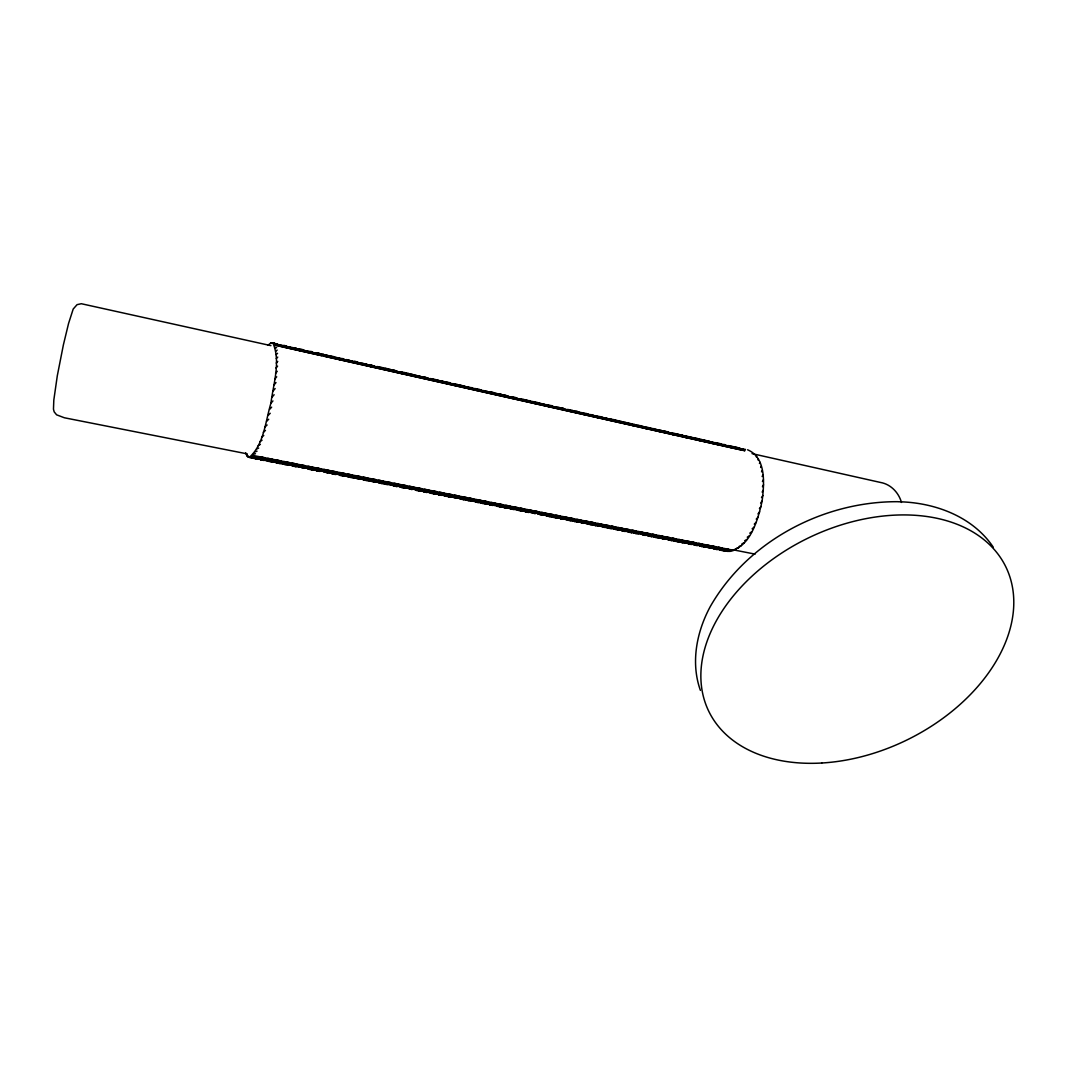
<?xml version="1.0" encoding="UTF-8"?>
<svg xmlns="http://www.w3.org/2000/svg" width="1067" height="1067" viewBox="0 0 1067 1067"><rect width="100%" height="100%" fill="white"/><g stroke="black" fill="none" stroke-linecap="round" stroke-linejoin="round"><path stroke-width="1.5" d="M245.717 452.808L247.224 456.276L249.331 457.33C264.082 444.392 265.43 421.225 270.911 403.233C273.325 383.867 280.901 361.9 273.019 343.214L270.738 342.987L268.017 345.228M725.507 551.186C749.661 550.959 757.837 520.256 762.118 501.01C764.252 484.098 766.546 457.676 747.58 449.781M756.316 456.889L756.636 456.089M758.01 459.957L758.41 458.957M759.451 463.505L759.957 462.304M760.624 467.479L761.251 466.092M761.531 471.841L762.265 470.294M762.131 476.536L762.998 474.842M762.438 481.524L763.425 479.697M762.438 486.725L763.559 484.805M762.131 492.1L763.385 490.1M761.518 497.569L762.905 495.528M760.611 503.077L762.118 501.01M759.424 508.546L761.051 506.492M274.926 378.918L276.713 376.798M274.152 384.8L276.006 382.586M273.219 390.855L275.139 388.588M275.539 373.303L277.247 371.289M272.138 397.031L274.112 394.737M757.957 513.921L759.691 511.893M275.966 368.008L277.593 366.141M270.911 403.233L272.939 400.939M276.206 363.087L277.753 361.393M269.564 409.408L271.645 407.154M756.236 519.136L758.077 517.175M276.273 358.605L277.74 357.098M268.11 415.463L270.218 413.276M266.563 421.332L268.711 419.238M754.276 524.124L756.223 522.256M276.153 354.617L277.54 353.324M264.949 426.947L267.123 424.986M752.115 528.832L754.156 527.071M263.296 432.228L265.47 430.428M275.86 351.163L277.167 350.083M749.768 533.207L751.888 531.579M261.602 437.137L263.789 435.509M275.393 348.269L276.62 347.429M747.273 537.194L749.447 535.727M259.895 441.605L262.082 440.178M744.646 540.756L746.887 539.462M258.214 445.579L260.375 444.379M274.752 345.961L275.913 345.375M741.938 543.85L744.206 542.743M256.547 449.034L258.694 448.06M739.164 546.424L741.458 545.53M254.946 451.915L257.054 451.181M273.952 344.281L275.046 343.947M736.363 548.491L738.671 547.811M253.399 454.195L255.466 453.728M733.562 549.998L735.87 549.545M738.017 448.553L745.446 449.407M411.529 489.446C420.998 487.992 429.801 494.928 439.084 493.434L431.828 491.98M435.683 493.928L439.084 493.434M443.112 495.381L446.526 494.901L443.112 495.381L437.457 493.714M446.713 494.915L453.982 496.342L450.514 496.835L436.87 494.061M454.115 496.368L461.357 497.796L457.89 498.289L452.261 496.635M461.504 497.822L468.706 499.236L465.239 499.743L457.703 497.715M468.853 499.276L476.029 500.69L472.561 501.183L466.946 499.516M476.175 500.716L483.324 502.117L479.843 502.61L474.241 500.957M490.74 503.584L497.849 504.984L494.354 505.465L488.766 503.824M519.562 509.252L526.551 510.64L523.057 511.106L517.495 509.479M448.7 496.755L453.928 496.355M524.617 510.88L622.514 529.539M535.181 513.76L529.739 511.893L563.923 518.615M538.782 513.667L544.303 515.294L547.758 514.841L533.807 512.067M414.916 489.286L405.887 487.512L411.795 489.486M547.958 514.854L554.853 516.215L551.332 516.668L545.824 515.054M554.987 516.241L561.869 517.588L558.348 518.055L547.558 515.935M562.002 517.615L568.844 518.975L565.323 519.429L557.641 517.388M461.304 497.809L456.049 498.196M575.94 520.363L582.742 521.71L579.221 522.163L571.499 520.122M410.382 488.953L398.364 486.032L402.833 487.459M589.798 523.097L596.546 524.43L593.012 524.871L587.544 523.257M596.68 524.457L603.402 525.778L599.867 526.218L594.412 524.617L596.48 524.43M603.535 525.804L610.244 527.125L606.696 527.565M610.377 527.151L617.059 528.472L613.512 528.899M617.193 528.498L623.848 529.806L620.3 530.232M682.266 541.316L623.982 529.832L630.61 531.139L626.716 531.419M634.185 532.873L637.279 532.473L630.744 531.166M463.371 499.636L468.653 499.249M637.479 532.486L644.068 533.793L640.507 534.22M648.349 535.234L650.697 535.114L647.202 535.527M652.684 536.101L657.365 536.434L653.871 536.848M392.269 484.818L383.226 483.044L386.014 484.418L392.216 484.818L390.695 484.525M719.305 444.179L718.304 444.299L724.306 444.646M659.299 537.395L664.007 537.741L660.513 538.155M664.701 539.222L670.636 539.048L667.128 539.449M677.225 540.342L673.73 540.742M474.095 500.93L475.975 500.703M677.838 541.809L683.814 541.636L680.306 542.036M684.374 543.09L690.362 542.93L686.855 543.33M690.896 544.37L696.898 544.223L693.377 544.61M700.926 545.584L703.406 545.504L699.885 545.891M727.734 551.426L713.97 548.145L716.344 548.051L712.836 548.438M483.271 502.13L477.949 502.504M485.192 503.931L490.54 503.571L487.112 504.037L479.55 502.023L493.021 504.651M698.925 439.937L699.965 439.831M321.821 354.737L319.9 354.684L323.234 354.324L330.236 356.725L327.329 355.124L321.287 354.537M323.234 354.324L319.94 354.671M497.796 504.998L492.407 505.345M344.668 359.792L332.224 356.231L327.796 356.445L329.65 356.498M329.129 356.298L336.839 358.032M327.796 356.445L331.103 356.085M343.427 359.966L346.748 359.619L353.791 362.033L347.909 359.752L343.427 359.966L345.241 360.006M251.932 455.876L253.973 455.662M368.408 365.221L366.608 365.194L369.982 364.847L375.664 366.781M313.178 352.71L305.389 350.963L311.484 351.55L314.378 353.164L313.218 352.71L318.326 353.217L322.327 354.951L319.42 353.337L313.365 352.75M389.615 370.356L392.963 370.022L400.098 372.45L394.257 370.196L389.615 370.356L391.322 370.369M406.447 373.783L404.74 373.77L408.141 373.437L415.303 375.864L412.329 374.264L398.658 371.943M517.362 509.452L519.362 509.239L515.921 509.706L502.21 506.918M436.483 380.452L442.378 381.039L445.366 382.626L442.165 382.186L445.579 381.866L452.808 384.307L449.821 382.706L428.854 378.745L430.388 379.265L424.573 377.024L419.798 377.158L426.026 377.465M286.49 346.041L281.368 345.548L284.449 345.468L290.371 347.762L289.277 347.335L302.468 349.643M521.029 510.973L526.498 510.653M730.802 550.959L733.096 550.732M458.517 385.494L456.943 385.507L460.37 385.2L467.626 387.641L460.41 386.027M668.529 432.682L666.235 432.575L667.275 432.468M478.95 390.442L485.098 390.775M488.032 392.056L486.219 392.082L492.354 392.403M297.773 466.239L299.173 466.506L289.971 464.692L294.065 466.066M531.579 512.24L533.607 512.053M716.424 548.038L710.075 546.797M510.613 397.591L507.799 396.951L513.974 397.271M515.014 398.551L521.136 398.885M529.259 401.766L532.686 401.485L540.062 403.94L537.021 402.352L531.246 401.779M547.758 514.841L542.223 515.134M550.439 406.527L556.521 406.86M703.473 545.49L697.084 544.237M583.102 413.449L576.567 411.262L571.392 411.235L577.447 411.569M591.291 416.263L598.094 417.797L593.065 414.97L585.223 414.343L591.278 414.676M554.8 516.228L549.225 516.521M696.964 544.21L690.562 542.943M362.02 363.127L369.342 365.528L366.408 363.927L360.419 363.34M637.332 425.84L642.948 426.64L645.948 428.521L640.8 425.72L632.904 425.066L638.906 425.413M561.802 517.602L556.214 517.895M255.653 458.797L258.908 458.583L249.331 457.33M263.736 460.384L266.99 460.17M690.429 542.916L684 541.649L714.837 547.731M632.838 425.079L634.011 424.986M271.778 461.958L275.046 461.758L267.177 460.197M666.235 432.575L672.21 432.909M279.807 463.531L283.062 463.331L274.006 461.558M287.783 465.105L291.051 464.905L278.834 463.078M568.791 518.975L563.176 519.256M295.746 466.679L299.013 466.479M303.882 468.266L306.949 468.04L297.906 466.252L303.668 468.226M683.88 541.636L670.823 539.062M366.648 365.181L371.209 365.007L377.078 367.261L374.344 366.915L377.665 366.581L383.346 368.502M311.564 469.787L314.845 469.587M319.433 471.334L322.714 471.147L310.51 469.307M327.489 472.908L330.557 472.681L321.527 470.907L327.262 472.868M573.606 520.523L575.753 520.349L572.285 520.789L566.79 519.176M335.065 474.402L338.372 474.228L329.343 472.441L333.571 473.841M342.84 475.935L346.148 475.749L338.559 474.255M350.83 477.509L353.897 477.282L344.881 475.495L350.59 477.456M577.034 521.99L582.689 521.723M620.541 421.958L619.34 422.039L625.422 422.372M358.552 479.016L361.62 478.803L352.603 477.016L358.312 478.976M366.234 480.537L369.315 480.31L360.299 478.536L365.994 480.483M373.903 482.044L376.971 481.817L367.968 480.043L373.65 481.991M381.533 483.538L384.613 483.324L375.611 481.55L381.292 483.498M396.457 486.472L399.792 486.312L392.416 484.845M587.41 523.23L589.598 523.083L586.13 523.51L580.648 521.91M670.703 539.035L664.207 537.755M404.006 487.966L407.354 487.806M419.011 490.913L422.359 490.753M426.48 492.38L429.828 492.22L422.559 490.78M433.909 493.848L437.27 493.688M441.325 495.301L444.686 495.155M664.074 537.728L657.552 536.448M383.493 368.542L381.986 368.635L385.334 368.302L392.456 370.729C391.536 368.635 381.079 367.688 384.774 368.995L381.826 367.395L375.864 366.808L378.825 367.488M470.68 501.077L474.055 500.93M610.177 527.138L604.789 527.445L599.08 525.551L603.348 525.791M657.432 536.421L650.883 535.127M273.019 343.214L274.032 343.147M499.609 506.758L505.011 506.412L501.57 506.878L495.995 505.238M506.772 508.172L512.2 507.839L508.759 508.292L501.157 506.265M528.112 512.36L531.526 512.24M614.739 528.618L616.993 528.472M650.763 535.101L644.201 533.807M621.501 529.952L623.782 529.819M400.298 371.743L406.207 373.65M585.169 414.356L586.45 414.276M570.111 520.629L573.539 520.509M590.785 524.684L594.212 524.577M597.627 526.031L601.054 525.924M617.993 530.046L621.447 529.939M630.544 531.153L624.742 531.366M621.634 529.966L629.597 532.073L637.279 532.473M631.464 532.686L634.905 532.593M644.828 535.314L648.283 535.221M404.78 373.757L407.714 374.157L404.753 372.556L398.805 371.983M651.484 536.621L654.938 536.541M658.099 537.928L661.567 537.835M671.29 540.516L674.757 540.435M571.325 411.248L572.646 411.182M641.667 533.913L644.001 533.793M703.847 546.918L707.328 546.851M710.289 548.185L713.77 548.118M716.717 549.452L722.786 549.318L719.278 549.705M415.41 375.157L422.852 377.571L419.891 375.971L413.969 375.384L463.318 386.681M557.387 408.101L558.735 408.047M419.838 377.144L421.358 377.051M544.73 404.9L543.356 404.953L546.824 404.673L554.226 407.127L551.186 405.54L545.424 404.98M430.414 378.532L437.883 380.946L430.575 379.318M437.87 380.212L443.752 382.093M589.651 523.07L582.875 521.736M442.205 382.186L443.899 382.133M575.807 520.336L568.991 519.002M706.367 547.171L709.888 546.771L703.593 545.517M297.44 349.162L303.521 349.763L306.416 351.363L282.488 346.001L290.397 347.775M452.701 383.546L460.224 385.974L452.995 384.36M507.799 396.951L509.266 396.911M337.025 358.072L343.041 358.659L345.975 360.273L344.694 359.806M502.09 395.297L500.623 395.337L504.077 395.043L511.4 397.484L505.651 395.283L489.82 392.643M456.983 385.507L458.717 385.467M467.426 386.868L474.988 389.295L467.813 387.694M486.165 392.082L487.672 392.056M429.001 378.772L434.909 379.359L437.883 380.946M478.896 390.455L480.43 390.429M451.368 383.8L457.236 384.387L460.224 385.974M466.132 387.134L471.987 387.708L474.988 389.295M473.148 388.788L471.601 388.815L475.042 388.508L482.324 390.949L475.175 389.348M480.79 390.429L486.619 391.002L489.633 392.589C484.978 391.229 496.035 392.123 496.915 394.23M495.341 393.696L501.157 394.27L504.171 395.857M509.773 396.951L515.574 397.524L518.602 399.111L516.815 398.538M516.962 398.565L522.75 399.138L531.059 401.739L525.244 399.885M524.124 400.178L529.899 400.752L532.926 402.339L525.964 400.779M538.355 403.379L544.117 403.953L547.158 405.54M519.416 509.226L507.892 507.278M552.479 406.567L558.228 407.127L563.576 409.061M566.51 409.715L572.232 410.288L575.286 411.862L573.486 411.288M580.435 412.849L586.477 413.516L591.105 416.197L588.144 414.303L582.449 413.489M594.266 415.97L600.294 416.637L604.962 419.304L598.24 417.824M505.064 506.398L497.982 505.011M496.542 393.416L502.384 395.283M608.003 419.051L613.672 419.611L616.753 421.185C611.138 419.784 622.648 420.598 623.568 422.732L621.501 422.092M621.634 422.119L627.636 422.785L632.384 425.466L618.913 422.465M630.37 424.253L628.276 423.612L634.412 424.319L639.173 427L632.571 425.546M641.907 426.68L647.882 427.347L652.684 430.041L649.696 428.147L644.081 427.36M655.298 429.694L661.273 430.361L666.101 433.055L663.114 431.175L657.512 430.374M650.803 428.867L656.418 429.668L659.406 431.548L655.165 429.668L667.555 431.748L672.784 434.549L669.783 432.668L664.194 431.882M675.211 434.176L681.159 434.843L686.054 437.537L683.053 435.656L677.478 434.869M681.8 435.669L687.748 436.323L692.656 439.017L689.655 437.15L684.094 436.35M490.593 503.557L483.471 502.144L503.651 506.118M688.375 437.137L694.31 437.803L699.232 440.498L692.843 439.097M707.754 441.511L702.486 439.724L698.992 439.937L704.527 440.084L716.597 443.659L708.568 441.164M727.307 445.899L732.816 446.446L735.95 448.007L727.881 445.513M744.766 449.834L739.978 448.754L743.192 448.78M254.76 458.343L341.613 474.855M262.815 459.93L265.83 459.944M270.831 461.504L278.047 462.918M728.107 551.346L730.375 551.359M294.732 466.212L297.746 466.226M326.155 472.388L329.183 472.414M341.707 475.442L411.969 488.699M445.019 494.875L446.566 494.875M539.435 403.073L545.237 404.94M349.429 476.962L356.925 478.429M364.794 479.99L372.343 481.47M380.039 482.991L387.641 484.471M402.699 487.446L407.501 487.832M431.682 491.94L424.333 490.5M417.677 490.393L420.705 490.433M424.186 490.473L416.824 489.019M428.147 491.887L415.063 489.313M416.677 488.993L409.275 487.539M409.128 487.499L394.096 484.538M486.725 503.424L480.67 502.677M567.524 409.408L570.498 410.008M529.552 511.853L523.524 511.12M536.594 513.24L530.579 512.507M393.95 484.511L386.467 483.044M557.588 517.375L551.586 516.628M384.613 482.978L386.321 483.018M585.223 522.817L579.248 522.07M581.408 412.529L587.183 414.369M378.665 481.497L371.116 480.017M612.471 528.178L601.255 525.964M639.333 533.46L626.009 530.846M250.572 456.916L260.201 458.17L252.145 456.583M370.969 479.99L363.407 478.496M659.233 537.381L648.483 535.261M672.397 539.969L661.753 537.875M363.26 478.469L355.658 476.976M691.949 543.823L681.506 541.756M698.432 545.09L685.521 542.556M296.133 349.349L298.12 349.402M595.199 415.637L603.028 418.104M355.511 476.936L347.882 475.442L481.897 501.837M290.157 347.615L288.157 347.549L291.291 348.255M602.055 417.184L609.897 419.651L606.83 418.077L601.014 417.477M347.735 475.415L340.08 473.908M280.141 345.748L282.168 345.815M608.897 418.717L611.831 419.304M339.92 473.868L332.237 472.361M615.699 420.251L621.447 422.079M324.221 470.774L316.486 469.253M332.09 472.334L324.381 470.814M316.325 469.227L308.563 467.693M629.25 423.306L632.171 423.892M308.403 467.666L300.601 466.119M300.441 466.092L292.611 464.545M292.465 464.518L284.596 462.971M642.707 426.333L648.416 428.16M276.393 461.357L268.471 459.797M284.436 462.945L276.553 461.384M649.39 427.84L655.098 429.654M268.31 459.757L260.361 458.196L346.201 475.108M656.058 429.334L661.767 431.161M662.7 430.841L665.595 431.415M675.918 433.816L681.613 435.629M682.493 435.296L690.482 437.777L641.307 426.733M689.042 436.763L691.923 437.35M695.577 438.244L698.445 438.817M290.557 347.815L298.44 349.589L294.492 347.842L289.41 347.362L295.519 347.962L298.413 349.563M298.6 349.616L308.51 351.657M306.602 351.416L314.418 353.177M314.565 353.217L325.608 355.698M322.514 355.004L330.263 356.751M715.023 442.618L717.878 443.192M338.306 358.552L346.001 360.286M346.148 360.326L353.817 362.046M353.977 362.086L361.62 363.807L354.524 361.366L351.203 361.713L355.711 361.513L361.58 363.78M361.766 363.834L377.104 367.288M377.265 367.328L384.814 369.022M384.96 369.049L392.483 370.742M392.643 370.782L400.138 372.463M400.285 372.503L407.754 374.184M734.283 446.953L737.11 447.526M415.49 375.917L428.934 378.452M438.07 380.999L452.848 384.333M482.511 391.002L489.673 392.616M497.102 394.283L504.211 395.884L465.852 387.148M504.358 395.924L511.453 397.511M511.586 397.538L518.655 399.138M518.789 399.165L525.831 400.752M533.113 402.392L547.198 405.553L508.612 396.871M547.344 405.593L561.322 408.741L551.506 406.527M561.469 408.768L569.191 410.328M568.484 410.342L574.193 411.155L577.154 413.062L570.325 411.555M575.486 411.915L581.182 412.729L584.142 414.623L577.34 413.129M589.397 415.05L595.079 415.863L598.053 417.757M596.32 416.61L602.001 417.41L604.962 419.304M603.215 418.157L608.884 418.971L611.858 420.851L609.951 419.678L615.739 420.505L618.727 422.399L612.045 420.932M618.727 422.399L616.806 421.212L622.581 422.052L625.569 423.932L623.621 422.745L629.397 423.586L632.384 425.466M630.557 424.306L636.185 425.106L639.173 427M670.85 433.375L676.425 434.176L679.426 436.043L677.345 434.843M690.669 437.843L696.231 438.63L699.232 440.498M697.231 439.311L702.78 440.097L705.794 441.978L703.646 440.751L709.315 441.578L712.329 443.445L705.981 442.045M723.266 445.166L728.774 445.953L731.789 447.82L723.959 444.459M729.708 446.62L735.216 447.406L738.244 449.274L731.975 447.887M736.137 448.06L741.632 448.847L744.659 450.714M283.462 347.068L291.398 348.856M291.544 348.882L299.454 350.656M299.614 350.696L307.483 352.47M307.643 352.497L315.485 354.271M315.632 354.297L323.448 356.058M331.544 357.872L339.293 359.619M339.453 359.646L347.175 361.393M347.322 361.42L355.018 363.153M355.164 363.18L362.833 364.914M362.98 364.941L370.622 366.661M370.769 366.688L386.107 370.142M386.254 370.169L393.803 371.876M393.95 371.903L401.472 373.597M401.619 373.623L409.114 375.317M409.261 375.344L416.717 377.024M416.877 377.051L424.306 378.732M424.453 378.758L431.855 380.426M432.002 380.452L439.391 382.119M439.537 382.146L446.886 383.8M447.033 383.84L454.355 385.48M454.502 385.52L461.798 387.161M461.944 387.188L469.213 388.815M469.36 388.855L476.602 390.482M476.736 390.509L483.951 392.136M484.098 392.163L491.287 393.79M491.434 393.816L505.865 397.057M506.011 397.097L513.12 398.698M513.267 398.725L520.349 400.312M520.483 400.352L527.538 401.939M527.685 401.966L534.714 403.539M534.86 403.579L541.863 405.153M541.996 405.18L548.985 406.754M549.118 406.78L556.08 408.341M556.214 408.381L563.136 409.941M563.283 409.968L570.178 411.515M584.329 414.703L591.158 416.237M605.149 419.384L611.911 420.891M639.36 427.067L646.002 428.561M646.122 428.587L652.737 430.081M652.871 430.108L672.837 434.589M672.957 434.616L686.108 437.577M686.241 437.603L692.71 439.057M699.418 440.564L705.847 442.018M712.516 443.512L718.891 444.952L715.824 443.032L710.289 442.245L712.329 443.445M719.025 444.979L725.387 446.406M725.507 446.433L731.855 447.86M738.417 449.34L743.899 450.354M705.18 544.69L706.101 544.837M711.702 545.971L712.596 546.117M718.198 547.251L719.078 547.398M672.263 538.195L673.25 538.355M678.892 539.502L679.866 539.662M685.507 540.796L686.454 540.969M692.083 542.103L693.03 542.263M698.645 543.396L699.579 543.556M638.76 531.579L642.961 532.406M645.508 532.913L646.549 533.087M652.23 534.234L653.257 534.407M658.926 535.554L659.94 535.727M665.608 536.874L666.608 537.048M597.747 523.484L598.894 523.684M604.642 524.844L608.924 525.698M611.511 526.204L612.631 526.404M618.367 527.551L619.46 527.752M625.182 528.899L626.276 529.085M631.984 530.246L633.051 530.432M548.785 513.827L550.038 514.054M555.854 515.228L560.242 516.081M562.896 516.615L564.136 516.828M569.925 518.002L571.138 518.215M576.914 519.376L581.248 520.229M583.889 520.749L585.063 520.963M590.838 522.123L591.998 522.323M498.556 503.917L499.93 504.157M505.811 505.345L507.172 505.585M513.04 506.772L514.387 507.012M520.243 508.199L521.563 508.425M527.418 509.613L528.725 509.839M534.567 511.026L535.861 511.253M541.689 512.427L542.97 512.653M432.042 490.793L433.575 491.073M439.537 492.274L441.058 492.541M447.02 493.741L448.513 494.021M454.462 495.221L455.942 495.475M461.878 496.675L463.345 496.942M469.267 498.142L470.72 498.396M476.629 499.596L478.056 499.849M483.965 501.037L485.378 501.29M491.273 502.477L492.674 502.73M355.458 475.682L357.178 475.989M363.247 477.216L364.954 477.523M371.009 478.75L372.69 479.056M378.732 480.27L380.399 480.577M386.441 481.791L388.081 482.097M394.11 483.311L395.737 483.604M401.752 484.818L403.366 485.112M409.368 486.325L410.955 486.605M416.957 487.819L418.531 488.099M424.506 489.313L429.201 490.233M259.601 456.769L261.575 457.129M267.764 458.383L269.711 458.73M275.886 459.984L277.82 460.33M283.982 461.584L285.889 461.931M292.051 463.171L293.932 463.518M300.08 464.759L301.948 465.092M308.083 466.332L309.937 466.666M316.059 467.906L317.886 468.24M323.995 469.48L325.808 469.8M331.904 471.04L336.812 472.001M339.786 472.588L341.547 472.908M347.642 474.135L349.376 474.455M257.801 458.37L261.908 459.744M281.875 463.105L286.063 464.492M313.565 469.347L315.005 469.627L305.802 467.813L309.95 469.2M337.012 473.961L338.519 474.255M344.761 475.482L349.162 476.909M360.193 478.523L364.647 479.95M375.504 481.537L379.999 482.978M428.2 491.914L429.974 492.26M452.208 496.635L450.501 496.302L456.343 498.249M466.893 499.516L458.89 498.396M486.779 503.437L488.713 503.811M257.947 458.397L260.868 459.81M266.003 459.984L268.937 461.397M274.032 461.571L276.967 462.985M522.523 510.479L524.564 510.88M282.035 463.145L284.969 464.558M289.997 464.705L292.945 466.119M305.842 467.826L308.79 469.24M313.711 469.373L316.672 470.787M329.37 472.454L332.344 473.868M580.595 521.896L572.365 520.723M337.159 473.988L340.133 475.402M392.323 485.405L390.802 484.538L393.856 485.965M692.016 543.837L701.819 546.277M717.784 548.905L723.266 550.492M398.404 486.045L401.419 487.446M413.422 489.006L416.45 490.407M420.891 490.473L423.932 491.874M432.535 493.314L428.294 491.927L431.375 493.341M435.763 493.394L438.804 494.808M443.152 494.848L446.193 496.262M457.836 497.742L460.904 499.143M465.145 499.183L468.213 500.583M475.495 502.023L478.243 502.557M479.683 502.05L482.751 503.451M486.912 503.464L489.993 504.864M497.195 506.292L499.916 506.825M504.051 506.838L501.237 506.278L504.371 507.692M508.439 507.705L511.533 509.106M513.907 509.573L511.213 509.039M518.655 510.506L521.35 511.04M522.657 510.506L525.764 511.907M539.889 514.681L542.543 515.201M543.797 514.667L546.918 516.068M550.799 516.041L553.906 517.442M557.774 517.415L560.882 518.815M564.723 518.789L567.844 520.176M571.645 520.149L574.766 521.536M578.541 521.496L581.662 522.897M583.916 523.337L581.315 522.83M585.41 522.857L588.544 524.244M592.252 524.204L595.386 525.591M605.883 526.885L609.017 528.272M611.231 528.712L608.67 528.205M615.806 529.605L618.353 530.112M619.407 529.552L622.554 530.939M626.142 530.873L629.29 532.26M632.838 532.193L635.999 533.58M638.159 534.007L635.625 533.5M642.681 534.887L645.202 535.394M646.175 534.82L649.35 536.208M652.817 536.127L655.978 537.515M659.419 537.421L662.594 538.808M666.008 538.715L669.182 540.102M675.758 541.396L678.239 541.889M679.119 541.302L682.306 542.69M685.641 542.583L688.829 543.97M692.136 543.863L695.324 545.25M697.378 545.65L694.924 545.17M698.618 545.144L701.806 546.517M708.261 547.784L710.689 548.265M711.502 547.678L714.69 549.052M717.904 548.931L721.105 550.319M247.264 453.875L64.38 417.771L56.604 414.823L54.164 411.835L53.47 409.181L53.817 400.072L57.298 375.784L63.38 344.908L68.568 323.448L73.196 309.043L77.051 304.669L81.319 303.722L270.938 345.641M733.856 549.945L755.089 554.133M253.493 455.529L733.109 550.199M525.151 510.359L505.198 506.425L508.132 507.292M722.866 549.305L716.544 548.065L719.491 548.918M386.241 483.324L378.812 481.537M445.713 495.035L439.284 493.447M717.838 548.918L726.747 550.665M431.481 492.541L477.096 501.517M495.475 505.144L498.809 505.798M507.412 507.492L515.961 509.172M516.908 509.359L525.391 511.026M528.792 511.693L537.261 513.36M566.017 519.029L574.286 520.656M577.807 521.35L613.405 528.352M639.04 533.393L614.859 528.645L622.901 530.752M673.21 540.129L641.8 533.94L649.576 536.007M674.117 540.315L703.3 546.051M706.581 546.704L720.318 549.412M447.273 496.208L444.232 495.515M454.609 497.649L451.581 496.955M469.2 500.53L466.172 499.836M476.456 501.957L473.441 501.263M490.887 504.784L487.886 504.104M498.062 506.198L495.061 505.518M512.333 509.012L509.346 508.319M519.429 510.399L516.455 509.719M540.569 514.561L537.608 513.881M561.482 518.682L558.534 518.002M568.404 520.042L565.47 519.362M589.011 524.097L586.103 523.43M595.839 525.431L592.932 524.764M616.166 529.432L599.734 526.111M642.934 534.7L635.105 532.62M675.878 541.182L655.125 536.568M682.4 542.463L674.944 540.462M708.261 547.544L701.046 545.61M714.663 548.811L707.514 546.878M255.84 458.823L248.211 457.116M260.681 459.784L263.922 460.41M268.751 461.357L271.978 461.998M276.78 462.945L279.994 463.571M284.769 464.518L287.983 465.145M292.745 466.079L295.946 466.719M308.576 469.2L311.777 469.827M316.459 470.747L319.647 471.374M332.117 473.828L335.291 474.455M339.906 475.362L343.081 475.975M393.603 485.912L396.724 486.525M401.165 487.406L404.273 488.019M416.183 490.353L419.291 490.967M423.666 491.82L426.747 492.434M431.108 493.287L434.189 493.901M438.524 494.755L441.605 495.355M445.913 496.195L448.98 496.809M460.611 499.089L463.665 499.689M467.92 500.53L470.974 501.13M482.457 503.384L485.498 503.984M489.686 504.811L492.714 505.411M504.064 507.639L507.078 508.225M525.444 511.84L528.432 512.427M546.584 516.001L549.558 516.588M553.573 517.375L556.547 517.962M560.548 518.749L563.523 519.322M567.497 520.109L570.458 520.696M574.419 521.47L577.38 522.056M588.197 524.177L591.131 524.751M595.039 525.524L597.973 526.098M622.194 530.859L625.102 531.433M628.916 532.193L631.824 532.753M648.963 536.127L651.857 536.701M655.605 537.435L658.486 537.995M662.207 538.728L665.088 539.302M668.796 540.035L671.677 540.596M681.906 542.61L684.774 543.17M688.428 543.89L691.283 544.45M701.406 546.437L704.247 546.998M714.29 548.971L717.117 549.532M720.692 550.239L725.107 551.106M706.221 544.864L709.235 545.49M712.729 546.144L715.744 546.771M719.211 547.424L722.226 548.051M725.667 548.705L728.681 549.318M679.986 539.689L683 540.315M686.588 540.982L689.602 541.609M693.15 542.289L696.164 542.903M699.699 543.583L702.713 544.197M653.391 534.434L656.405 535.06M660.073 535.754L663.087 536.381M666.742 537.074L669.743 537.688M673.37 538.382L676.385 539.008M626.409 529.112L629.41 529.739M633.184 530.459L636.199 531.073M646.682 533.113L649.683 533.74M599.04 523.71L602.041 524.337M612.765 526.418L615.779 527.045M619.594 527.778L622.608 528.392M585.196 520.989L588.21 521.603M592.132 522.35L595.133 522.977M550.185 514.081L553.186 514.694M564.27 516.855L567.271 517.468M571.272 518.242L574.273 518.855M528.859 509.866L531.859 510.493M535.994 511.28L538.995 511.893M543.103 512.68L546.104 513.294M500.076 504.184L503.064 504.811M507.305 505.611L510.306 506.238M514.521 507.038L517.522 507.652M521.71 508.452L524.711 509.079M478.203 499.876L481.19 500.49M485.525 501.317L488.513 501.93M492.807 502.757L495.808 503.371M456.089 495.515L459.077 496.128M463.491 496.969L466.479 497.582M470.854 498.422L473.855 499.036M433.722 491.1L436.71 491.714M441.204 492.567L444.192 493.194M448.66 494.048L451.648 494.661M403.513 485.138L406.487 485.752M411.102 486.632L414.089 487.246M418.677 488.126L421.652 488.739M271.938 342.787L282.315 345.948L275.926 344.521M380.559 480.603L383.533 481.217M388.241 482.124L391.216 482.737M395.884 483.631L398.871 484.245M365.101 477.563L368.075 478.176M372.836 479.083L375.811 479.697M341.707 472.934L344.668 473.548M349.536 474.482L352.497 475.095M357.338 476.029L360.299 476.642M318.033 468.266L320.994 468.88M325.955 469.827L328.916 470.44M294.092 463.545L297.053 464.158M302.108 465.132L305.069 465.745M310.084 466.706L313.044 467.319M277.98 460.37L280.928 460.984M286.049 461.958L289.01 462.571M261.735 457.156L264.683 457.77M269.871 458.77L272.819 459.384M273.859 343.081L282.315 345.948L274.886 343.774M671.677 432.682L691.523 437.857M563.523 408.434L557.441 408.101L562.589 408.114L568.298 410.288M284.516 346.268L278.007 344.801M313.218 352.71L355.658 362.273M360.259 363.3L368.155 365.074M386.494 369.209L394.136 370.929M413.823 375.357L416.877 376.051M424.399 377.745L427.347 378.398M451.221 383.773L464.625 386.041L467.626 387.641M465.986 387.094L468.96 387.774M473.321 388.748L479.31 389.348L482.324 390.949M476.295 389.415L483.591 391.069M490.873 392.696L493.728 393.336M505.345 395.964L512.547 397.578M516.908 398.565L521.123 399.511M532.593 402.086L555.187 407.167M576.167 411.889L578.888 412.502M590.024 415.01L592.732 415.623M596.906 416.557L594.132 415.93L596.133 416.557M607.87 419.024L611.965 419.945M618.78 421.478L625.569 423.012M628.276 423.612L631.01 424.239M637.746 425.76L640.387 426.347M644.468 427.267L641.774 426.653L643.894 427.293M665.795 432.068L668.409 432.655M670.156 433.042L673.397 433.776M702.966 440.431L706.154 441.151M707.874 441.538L719.945 443.552L725.333 446.366L722.306 444.499L716.784 443.712L718.838 444.912M722.386 444.806L725.533 445.513M308.163 351.777L316.926 353.63M349.216 361.019L330.423 356.778L338.146 358.525M406.26 373.85L351.163 361.726L354.191 362.407M410.875 374.89L407.901 374.21L415.343 375.891M565.59 409.701L616.339 421.012M616.939 421.252L637.199 425.8L635.038 425.146M692.283 438.204L742.419 449.474L739.218 447.887L727.187 445.873L729.521 446.566M398.658 372.41L401.619 373.077M593.399 416.21L596.08 416.81M275.779 345.108L283.302 347.028M275.259 345.215L321.887 355.711M744.713 450.754L323.608 356.085L331.384 357.845M752.048 453.635L880.448 482.444C890.745 484.205 898.707 492.607 901.468 502.45M739.978 448.754L742.352 449.447M697.044 439.257C690.936 437.817 702.606 438.577 703.593 440.724M681.68 435.629L683.894 436.296M661.833 431.175L664.007 431.828M650.617 428.814L648.483 428.16L654.231 428.747L657.325 430.321M322.901 471.174L325.728 472.294M315.032 469.627L317.859 470.747M299.2 466.506L302.028 467.639M722.812 549.892L725.2 550.932M247.224 456.276L249.024 457.116M270.738 342.987L271.645 343.441M257.921 458.383L267.804 460.904M736.017 448.033L738.244 449.274M435.709 493.381L437.123 494.221M246.397 454.835L248.118 455.916M581.182 412.729L582.315 413.462M577.154 413.062L574.193 411.155M993.297 547.224C972.597 516.321 934.439 502.397 898.454 501.757L897.547 501.69C823.417 501.41 748.287 540.862 710.835 605.603L710.355 606.429C696.631 631.731 690.522 662.634 700.392 690.362M821.737 763.012A165.158 112.395 -25.9 0 0 1007.115 569.631A165.158 112.395 -25.9 0 0 743.152 584.836A165.158 112.395 -25.9 0 0 821.737 763.012"/></g></svg>
